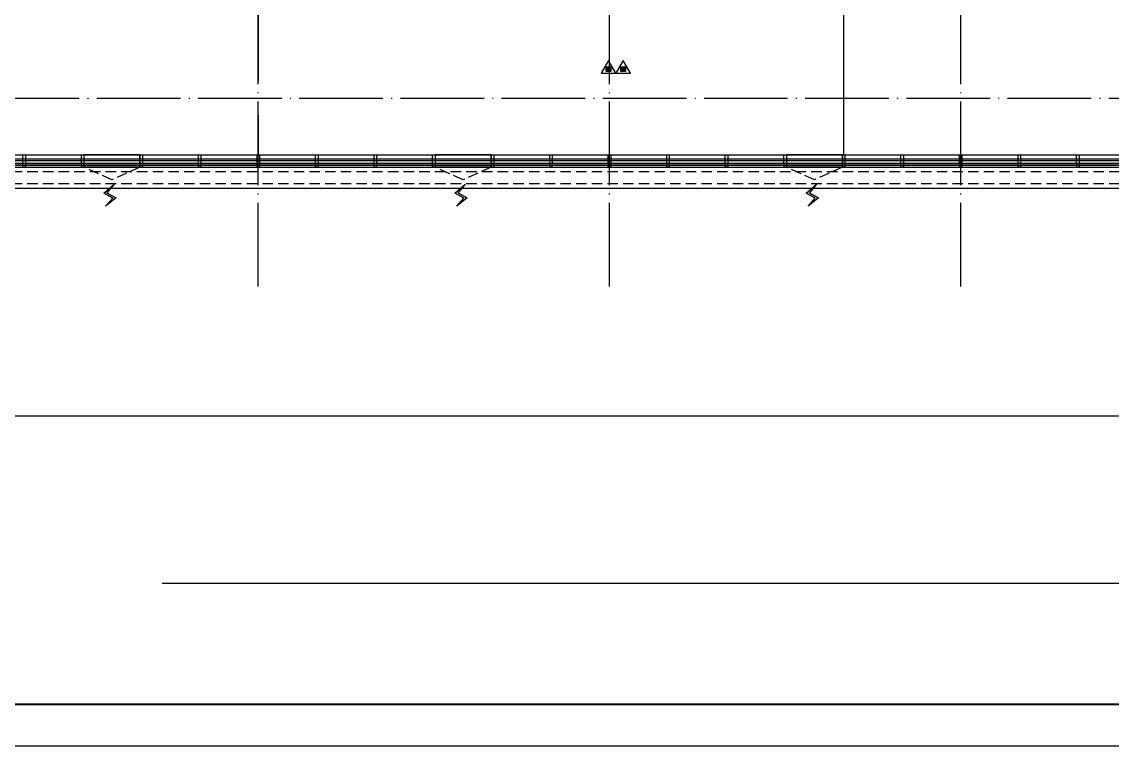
# Model space of a CAD drawing. Extents: x -2209072 to 495824, y -92434 to 572724.
# Drawn here: x 189157 to 215234, y -15500 to 1829 of the extents above; entities that cross this region are included whole.
import ezdxf

# ---------------------------------------------------------------- set-up
doc = ezdxf.new("R2010")
doc.units = 0
doc.header["$LTSCALE"] = 1000
doc.header["$MEASUREMENT"] = 0
for name, pattern in [('6#7#幕墙$0$DASH', [0.35, 0.25, -0.1]), ('X-104 6#7#平面$0$104-1112 结构$0$$AUDIT_BAD_LTYPE1', [0]), ('X-104 6#7#平面$0$CACHE', [0.375, 0.25, -0.125]), ('X-104 6#7#平面$0$DASH', [0.35, 0.25, -0.1]), ('X-104 6#7#平面$0$DOTE', [2.42, 2, -0.2, 0.02, -0.2])]:
    doc.linetypes.add(name, pattern=pattern)
doc.layers.get('0').update_dxf_attribs({"linetype": 'CONTINUOUS'})
doc.layers.add('6#7#幕墙$0$04-不打印_辅助线', color=165, linetype='CONTINUOUS', plot=False)
for name, color, linetype in [('6#7#幕墙$0$04-电动窗', 1, 'CONTINUOUS'), ('6#7#幕墙$0$A-C_玻璃幕墙', 140, 'CONTINUOUS'), ('6#7#幕墙$0$A-C_窗', 140, 'CONTINUOUS'), ('X-104 6#7#平面$0$A-O_散水', 134, 'CONTINUOUS'), ('X-104 6#7#平面$0$A-SUR_看线', 231, 'CONTINUOUS'), ('X-104 6#7#平面$0$A-TECH_结构', 21, 'CONTINUOUS'), ('X-104 6#7#平面$0$A_AXIS-轴线', 36, 'X-104 6#7#平面$0$DOTE'), ('X-104 6#7#平面$0$A_STR-砌块墙', 121, 'CONTINUOUS'), ('X-104 6#7#平面$0$EQUIP_消防-01', 7, 'CONTINUOUS'), ('X-104 6#7#平面$0$M-道路 边线', 151, 'CONTINUOUS')]:
    doc.layers.add(name, color=color, linetype=linetype)
doc.layers.add('X-104 6#7#平面$0$000套内', color=226, linetype='CONTINUOUS', lineweight=30, plot=False)

# ---------------------------------------------------------------- blocks, each defined once
blk = doc.blocks.new('X-104 6#7#平面$0$dsgdfg')
at = {"layer": 'X-104 6#7#平面$0$A_AXIS-轴线'}
for points in [[(16800, -4500), (16800, 60900)], [(25200, -4500), (25200, 60900)], [(33600, -4500), (33600, 60900)], [(-4000, 0), (114300, 0)]]:
    blk.add_lwpolyline(points, dxfattribs=at)
blk = doc.blocks.new('图框-A0+1-4')
for points, const_width in [([(0.02, 0.02), (1486.02, 0.02), (1486.02, 841.03), (0.02, 841.03)], 0.05), ([(1411.02, 831.03), (25.02, 831.03), (25.02, 10.03), (1411.02, 10.03)], 0.5)]:
    blk.add_lwpolyline(points, close=True, dxfattribs=dict(const_width=const_width))
blk = doc.blocks.new('X-104 6#7#平面$0$esafrg')
at = {"layer": 'X-104 6#7#平面$0$A-TECH_结构'}
blk.add_lwpolyline([(-250, -89350), (-250, -67550), (42200, -67550), (42200, -65450), (39100, -65450), (39100, -55450), (59650, -55450), (59650, -52100), (59150, -52100), (59150, -30350), (111450, -30350), (111450, -52150), (69100, -52150), (69100, -55450), (71500, -55450), (71500, -65450), (51550, -65450), (51550, -67550), (52050, -67550), (52050, -89350)], close=True, dxfattribs=at)
blk = doc.blocks.new('X-104 6#7#平面$0$A$C5A7B30E4')
at = {"layer": 'X-104 6#7#平面$0$M-道路 边线'}
for p, q in [((5600, -7600), (46964, -7600)), ((14500, -11600), (46963, -11600))]:
    blk.add_line(p, q, dxfattribs=at)
blk = doc.blocks.new('6#7#幕墙$0$$TCHSYS$WIN2D')
for p, q in [((-0.5, 0.5), (0.5, 0.5)), ((-0.5, 0.5), (-0.5, -0.5)), ((0.5, 0.5), (0.5, -0.5)), ((0.5, 0.167), (-0.5, 0.167)), ((0.5, -0.167), (-0.5, -0.167)), ((-0.5, -0.5), (0.5, -0.5))]:
    blk.add_line(p, q)
blk = doc.blocks.new('6#7#幕墙$0$开启扇')
at = {"layer": '6#7#幕墙$0$04-电动窗'}
h = blk.add_hatch(color=1, dxfattribs=at)
h.dxf.hatch_style = 1
h.paths.add_polyline_path([(822, 978), (651, 790), (867, 672), (619, 453), (788, 663), (571, 780)])
at = {"layer": '6#7#幕墙$0$04-电动窗', "color": 1}
blk.add_lwpolyline([(822, 978), (651, 790), (867, 672), (619, 453), (788, 663), (571, 780), (822, 978)], close=True, dxfattribs=at)
at = {"layer": '6#7#幕墙$0$A-C_窗', "linetype": '6#7#幕墙$0$DASH'}
blk.add_lwpolyline([(0, 50), (670, 350), (1340, 50)], dxfattribs=at)
at = {"layer": '6#7#幕墙$0$A-C_窗', "xscale": -1340, "yscale": 300, "zscale": 1340, "rotation": 180}
blk.add_blockref('6#7#幕墙$0$$TCHSYS$WIN2D', (670, -100), dxfattribs=at)
blk = doc.blocks.new('6#7#幕墙')
at = {"layer": '6#7#幕墙$0$04-不打印_辅助线'}
blk.add_lwpolyline([(160262, 73600), (317912, 73600), (317912, -15500), (160262, -15500)], close=True, dxfattribs=at)
blk.add_lwpolyline([(216462, 22350), (219562, 22350), (219562, 20150), (177112, 20150), (177112, -1550), (229312, -1550), (229312, 20150), (228812, 20150), (228812, 22350), (237112, 22350), (237112, 22350), (246312, 22350)], dxfattribs=at)
at = {"layer": '6#7#幕墙$0$A-C_玻璃幕墙'}
for points in [[(216362, 24500), (216362, 22250), (219462, 22250), (219462, 20250), (177012, 20250), (177012, -1650), (229412, -1650), (229412, 20250), (228912, 20250), (228912, 22250), (238912, 22250)], [(177062, 15030), (177062, -1600), (217242, -1600)], [(177212, 15030), (177212, -1450), (217242, -1450)], [(177312, 15030), (177312, -1350), (217242, -1350)]]:
    blk.add_lwpolyline(points, dxfattribs=at)
for points in [[(189182, -1350), (189242, -1350), (189242, -1650), (189182, -1650)], [(190582, -1350), (190642, -1350), (190642, -1650), (190582, -1650)], [(191982, -1350), (192042, -1350), (192042, -1650), (191982, -1650)], [(193382, -1350), (193442, -1350), (193442, -1650), (193382, -1650)], [(194782, -1350), (194842, -1350), (194842, -1650), (194782, -1650)], [(196182, -1350), (196242, -1350), (196242, -1650), (196182, -1650)], [(197582, -1350), (197642, -1350), (197642, -1650), (197582, -1650)], [(198982, -1350), (199042, -1350), (199042, -1650), (198982, -1650)], [(200382, -1350), (200442, -1350), (200442, -1650), (200382, -1650)], [(201782, -1350), (201842, -1350), (201842, -1650), (201782, -1650)], [(203182, -1350), (203242, -1350), (203242, -1650), (203182, -1650)], [(204582, -1350), (204642, -1350), (204642, -1650), (204582, -1650)], [(205982, -1350), (206042, -1350), (206042, -1650), (205982, -1650)], [(207382, -1350), (207442, -1350), (207442, -1650), (207382, -1650)], [(208782, -1350), (208842, -1350), (208842, -1650), (208782, -1650)], [(210182, -1350), (210242, -1350), (210242, -1650), (210182, -1650)], [(211582, -1350), (211642, -1350), (211642, -1650), (211582, -1650)], [(212982, -1350), (213042, -1350), (213042, -1650), (212982, -1650)], [(214382, -1350), (214442, -1350), (214442, -1650), (214382, -1650)]]:
    blk.add_lwpolyline(points, close=True, dxfattribs=at)
at = {"layer": '6#7#幕墙$0$A-C_玻璃幕墙', "rotation": 179.9999999999999}
for p in [(191982, -1600), (200382, -1600), (208782, -1600)]:
    blk.add_blockref('6#7#幕墙$0$开启扇', p, dxfattribs=at)
blk = doc.blocks.new('X-104 6#7#平面$0$$TWTSYS$00000546')
h = blk.add_hatch()
h.set_pattern_fill('ANSI31', color=256, scale=200, style=0)
h.set_pattern_definition([(45, (-38543.802, -6670.83), (-17.67767, 17.67767), [])])
h.paths.add_polyline_path([(-65, 174), (65, 174), (65, 44), (-65, 44)])
for points in [[(0, 344), (-198, 0), (198, 0)], [(-65, 174), (65, 174), (65, 44), (-65, 44)]]:
    blk.add_lwpolyline(points, close=True)
blk = doc.blocks.new('X-104 6#7#平面$0$灭火器2')
at = {"layer": 'X-104 6#7#平面$0$EQUIP_消防-01', "xscale": 0.88, "yscale": 0.88, "zscale": 0.88, "rotation": 90}
for p in [(-4049632, -27064), (-4049632, -27413)]:
    blk.add_blockref('X-104 6#7#平面$0$$TWTSYS$00000546', p, dxfattribs=at)
blk = doc.blocks.new('X-104 6#7#平面$0$A$C61334207')
at = {"layer": 'X-104 6#7#平面$0$EQUIP_消防-01', "rotation": 270}
blk.add_blockref('X-104 6#7#平面$0$灭火器2', (230602, -4049030), dxfattribs=at)
blk = doc.blocks.new('X-104 6#7#平面')
at = {"layer": 'X-104 6#7#平面$0$000套内'}
blk.add_lwpolyline([(229262, -1500), (214412, -1500), (214412, -1500), (214412, -1500), (208812, -1500), (208812, -1500), (177162, -1500), (177162, 14900), (183610, 14900), (183610, 14300), (185510, 14300), (185510, 14900), (186712, 14900), (186712, 14900)], dxfattribs=at)
at = {"layer": 'X-104 6#7#平面$0$A-O_散水', "linetype": 'X-104 6#7#平面$0$CACHE'}
blk.add_lwpolyline([(176912, 16700), (176912, -1750), (216912, -1750), (216912, -2050), (176612, -2050), (176612, 16700)], close=True, dxfattribs=at)
at = {"layer": 'X-104 6#7#平面$0$A-O_散水'}
blk.add_lwpolyline([(177012, 14700), (176512, 14700), (176512, -2150), (216912, -2150), (216912, -1650)], dxfattribs=at)
at = {"layer": 'X-104 6#7#平面$0$A-SUR_看线', "linetype": 'X-104 6#7#平面$0$DASH', "ltscale": 2, "const_width": 30}
for points in [[(194812, 9000), (194812, 400)], [(208812, 5150), (208812, -1350)], [(194812, -400), (194812, -1350)]]:
    blk.add_lwpolyline(points, dxfattribs=at)
at = {"linetype": 'X-104 6#7#平面$0$104-1112 结构$0$$AUDIT_BAD_LTYPE1'}
blk.add_blockref('X-104 6#7#平面$0$A$C61334207', (0, 0), dxfattribs=at)
for name, p in [('6#7#幕墙', (0, 0)), ('X-104 6#7#平面$0$dsgdfg', (178012, 0))]:
    blk.add_blockref(name, p)
at = {"xscale": 100, "yscale": 100, "zscale": 100}
blk.add_blockref('图框-A0+1-4', (160259, -15500), dxfattribs=at)
at = {"color": 1}
blk.add_blockref('X-104 6#7#平面$0$A$C5A7B30E4', (178012, 0), dxfattribs=at)
at = {"layer": 'X-104 6#7#平面$0$A_STR-砌块墙'}
blk.add_blockref('X-104 6#7#平面$0$esafrg', (177312, 87750), dxfattribs=at)

msp = doc.modelspace()

# ---------------------------------------------------------------- block references
msp.add_blockref('X-104 6#7#平面', (0, 0))

doc.saveas('drawing.dxf')
